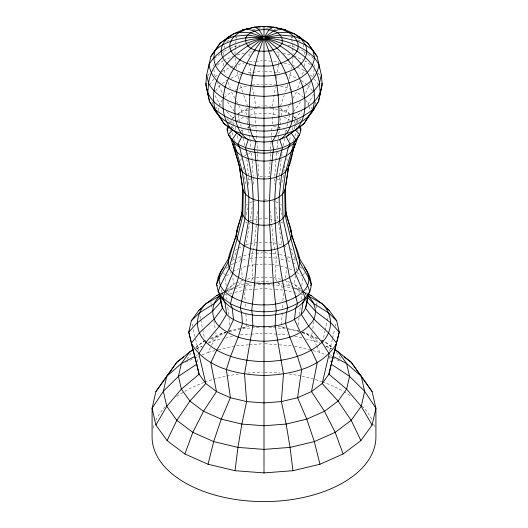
<?xml version="1.0" encoding="UTF-8"?>
<svg xmlns="http://www.w3.org/2000/svg" width="528" height="528" viewBox="0 0 528 528"><rect width="100%" height="100%" fill="white"/><g stroke="black" fill="none" stroke-linecap="round" stroke-linejoin="round"><path stroke-width="0.4" stroke-dasharray="2.64 1.98" d="M253.216 184.331L253.295 177.824M248.774 184.681L248.86 179.791L246.866 159.39M245.421 183.982L244.576 175.124M249.124 44.51L249.163 42.979M270.052 162.07L269.544 176.59L264.792 176.227M270.079 161.264L270.329 154.004M270.362 153.199L270.442 150.777M234.953 53.995L235.217 48.596M235.257 47.824L235.627 43.989M278.83 56.971L279.074 52.18L275.9 51.935M282.176 312.84L281.391 326.66L285.463 328.363M282.454 307.963L282.691 303.897M282.876 300.643L283.338 292.519M270.554 149.153L271.082 141.049M271.135 140.237L271.399 136.178M271.451 135.373L272.032 126.449M274.817 176.22L275.854 161.02M275.906 160.215L276.395 153.014M223.192 55.433L223.463 51.546L229.396 48.913M285.721 277.952L286.453 267.478L275.623 264.891L271.748 264.594M272.197 124.087L273.563 108.59L272.488 106.953M257.426 211.246L254.648 242.735L253.143 249.698M213.688 66.271L213.82 64.7M279.226 184.681L279.14 179.791L281.134 159.39M281.45 156.13L281.609 154.499L283.305 155.773M292.34 63.433L293.047 56.324M295.357 275.576L294.479 284.328L301.792 291.251M278.236 64.964L277.055 75.372M278.322 64.165L278.586 61.763L271.293 61.208M298.221 324.918L299.026 317.691M299.389 314.483L300.194 307.256M301.092 299.231L301.627 294.419L303.112 295.073M276.665 78.58L276.956 76.177M283.424 175.124L282.579 183.982M283.813 171.917L284.203 168.709M284.302 167.904L284.592 165.502M301.818 285.569L302.696 278.533M276.962 148.216L278.084 139.425M278.19 138.626L280.916 118.279M235.726 43.23L236.221 39.409M236.32 38.643L236.518 37.112L235.092 37.745M304.412 66.31L305.191 60.885L310.741 65.063M305.738 294.716L306.504 289.351M247.929 221.74L250.087 220.783L252.16 207.055M312.16 332.68L311.513 336.699L319.678 342.844M312.807 328.66L314.101 320.621M316.173 307.751L316.437 306.148M316.562 305.342L317.084 302.128M243.692 245.81L245.936 244.82L249.671 223.186M272.131 106.405L275.477 87.377M224.017 48.418L224.71 44.504M312.952 76.171L314.444 67.848M281.754 153.694L282.058 152.077M283.252 145.629L284.599 138.369M285.641 132.726L286.09 130.304L283.932 129.353M323.651 337.531L324.951 331.129M325.109 330.33L326.898 321.526M327.063 320.727L328.033 315.922M286.909 126.324L288.38 119.15L290.123 114.114M246.147 214.573L247.467 208.204M252.978 250.477L251.724 257.928L252.846 277.886L250.628 282.579M290.644 72.039L289.027 79.061M291.331 68.917L291.667 67.353M218.051 110.623L218.922 106.808M219.094 106.042L219.615 103.752L222.367 99.917M230.03 131.017L230.366 129.545M232.775 123.136L233.132 121.572M197.34 361.812L198.568 356.407M294.868 126.265L294.334 128.614L296.248 127.096M315.216 104.227L315.744 101.897M281.239 115.988L282.473 110.722L279.701 108.22L286.209 111.098L289.324 113.447M289.588 140.29L290.69 135.604M329.644 350.915L332.422 339.029M332.607 338.237L334.646 329.518M335.392 326.35L335.947 323.968M287.72 84.526L285.358 92.215M240.478 259.915L241.421 256.172L237.824 257.77M292.057 130.198L292.855 127.116M296.149 270.138L297.139 266.475M293.542 140.725L294.175 138.395M294.842 136.178L295.964 132.495M302.405 74.679L303.857 70.184L296.558 66.95M297.482 136.25L297.977 134.739M303.62 274.877L304.346 272.778M280.513 105.93L284.282 95.264M297.812 88.13L300.452 80.672M310.444 82.592L304.141 96.611M293.858 123.268L294.776 121.242M244.88 289.337L246.668 285.641L250.061 283.021M202.059 354.981L208.039 352.334L211.207 345.926M211.563 345.213L213.675 340.943L221.225 333.584L225.812 332.059M232.815 258.885L236.947 250.998M289.252 105.402L286.209 111.098L289.469 113.612M289.634 104.689L291.542 101.125M293.06 98.274L296.492 91.859L303.791 97.357M313.771 94.057L308.385 103.752L306.761 105.541M311.23 108.583L312.081 107.23M187.077 359.152L191.499 352.249M255.512 106.953L254.437 108.59L255.803 124.087M207.735 75.959L209.972 72.838M209.557 84.77L213.781 78.883M215.734 90.737L219.034 86.137L221.569 84.223M228.314 123.677L231.086 119.816M230.696 128.073L232.419 125.671M232.855 125.07L234.142 123.268L233.224 121.242M240.365 160.367L241.606 158.631M293.528 111.613L300.531 101.891M227.924 292.571L230.512 289.502L233.297 288.07M294.875 118.635L301.356 111.494M221.542 294.327L223.826 292.169M300.861 118.932L295.403 123.922L294.868 121.572M230.096 122.192L231.884 120.707M195.967 347.609L203.504 341.431L206.461 340.124M237.877 114.114L241.791 111.098L248.299 108.22L245.527 110.722L239.27 113.494M232.604 118.074L234.406 116.695M214.348 58.397L221.509 53.011M222.156 52.523L223.463 51.546M217.259 65.063L222.809 60.885L223.588 66.31M215.186 76.923L217.747 74.996M222.222 71.63L224.143 70.184L229.984 67.597M222.209 83.747L227.284 79.926M224.209 97.357L231.508 91.859L234.94 98.274M237.428 114.385L241.791 111.098L238.748 105.402M232.003 118.529L234.617 116.569M237.184 120.978L239.62 119.15L243.903 117.249M240.669 131.241L244.068 129.353M244.695 155.773L246.391 154.499L250.813 152.539M246.134 205.174L247.295 204.303M235.264 250.536L237.811 248.615M226.07 268.323L227.951 266.904M226.406 275.992L230.947 272.573M226.677 289.483L233.521 284.328L235.759 283.338M221.786 294.578L223.047 293.627M226.208 291.251L233.521 284.328L232.643 275.576M195.736 347.279L203.504 341.431L206.56 340.316M208.322 342.844L216.487 336.699L226.01 332.482M196.264 355.608L197.683 354.849M236.775 286.275L238.168 285.562L249.85 282.77M220.975 293.509L223.859 292.083M224.585 291.727L234.604 287.14M226.552 41.527L230.109 39.95M230.142 48.583L235.336 46.286L239.943 45.184M223.562 60.548L232.61 56.542M230.71 67.274L234.359 65.657M230.868 78.335L238.036 75.161L243.52 73.854M235.171 90.242L241.025 87.648L247.355 86.13M246.946 128.08L254.41 126.001M248.86 179.791L251.077 178.807M249.757 202.851L252.358 201.696M245.771 222.697L247.21 222.057M238.451 248.134L242.939 246.147M232.063 260.317L234.94 259.043M231.165 264.706L233.977 263.459M234.676 263.149L240.286 260.66M232.96 271.286L238.682 268.745M236.498 283.008L242.451 280.375L238.168 285.562L235.316 286.823M221.021 293.707L225.403 291.766M226.129 291.443L230.512 289.502L233.587 288.763M224.888 295.073L226.373 294.419L226.908 299.231M210.89 338.164L221.225 333.584L225.984 332.442M228.941 331.181L241.21 327.947M196.548 348.526L201.762 346.223M208.461 343.253L213.675 340.943L222.288 338.884M185.612 362.267L193.835 358.624M194.581 358.294L198.317 356.638M196.416 348.83L202.198 346.309M210.382 338.923L216.487 336.699L215.84 332.68M228.875 331.043L230.406 330.535M237.217 54.978L245.018 53.11M238.214 64.436L243.817 63.103M248.213 72.732L262.416 71.267M249.784 115.262L255.077 113.995L262.376 113.441M253.011 201.406L255.281 200.864M250.087 220.783L256.799 219.179L262.403 218.75M245.936 244.82L249.104 244.061M249.896 243.87L254.648 242.735L262.442 242.141M243.751 255.618L249.975 254.126M250.754 253.942L255.427 253.334M242.576 260.113L247.15 259.024M250.199 258.291L264 256.997L277.801 258.291M247.249 279.226L252.846 277.886L264 277.042M234.359 288.578L243.586 286.374M244.358 286.189L246.668 285.641L264 284.321L281.332 285.641L282.407 287.859M229.528 293.66L234.267 292.532M235.052 292.34L242.946 290.453M241.982 327.763L249.77 326.416M229.159 331.683L241.065 328.838M225.416 338.131L233.251 336.263M208.039 352.334L215.186 350.625M218.361 349.866L235.033 345.88M252.556 29.35L256.641 29.04M257.459 28.981L262.363 28.604M252.1 51.935L248.926 52.18L249.17 56.971M252.892 51.876L258.443 51.454M249.414 61.763L255.083 61.327M255.895 61.268L262.376 60.773M252.107 84.995L262.416 84.209M257.499 106.286L262.376 105.917M257.624 108.352L254.437 108.59L245.527 110.722L246.583 115.236M262.416 176.286L258.456 176.59L257.948 162.07M256.205 253.275L262.442 252.8M254.701 264.713L241.547 267.478L242.279 277.952M255.479 264.653L262.449 264.125M256.918 282.104L264 281.563L271.082 282.104M244.523 290.077L254.258 289.337M255.07 289.278L264 288.598M259.076 327.34L241.857 328.647L246.609 326.66L245.824 312.84M240.392 334.95L250.16 334.211M250.972 334.145L262.37 333.28M236.643 345.754L248.714 344.837M249.52 344.777L262.39 343.801M265.637 28.604L268.904 28.855M269.722 28.915L275.444 29.35M269.557 51.454L275.108 51.876M264 60.654L270.481 61.142M264.792 71.207L279.787 72.732M264.792 84.15L275.893 84.995M264.812 105.851L270.501 106.286M270.376 108.352L273.563 108.59L282.473 110.722L288.73 113.494M264 113.322L272.923 113.995L278.216 115.262M264.812 199.769L266.435 199.894M264.799 218.691L271.201 219.179L280.071 221.74M264.779 242.081L273.352 242.735L278.104 243.87M264.779 252.74L271.795 253.275M272.573 253.334L278.804 254.311M264 264.007L270.976 264.535M264.799 277.101L275.154 277.886L280.751 279.226M264.812 288.658L274.547 289.397M275.359 289.463L283.477 290.077L292.948 292.34M278.23 326.416L286.018 327.763M268.924 327.34L286.143 328.647M264.812 333.221L277.028 334.145M277.84 334.211L287.608 334.95M264.805 343.735L278.48 344.777M279.286 344.837L291.357 345.754M288.057 45.184L292.664 46.286L296.38 47.929M282.982 53.11L290.783 54.978M284.183 63.103L289.786 64.436M284.48 73.854L289.964 75.161L297.132 78.335M280.645 86.13L286.975 87.648L292.829 90.242M273.59 126.001L281.054 128.08M272.719 200.864L274.23 201.227M278.896 244.061L282.064 244.82L278.329 223.186M279.576 254.503L285.806 255.988M280.85 259.024L285.424 260.113M277.372 282.579L291.258 286.196M282.876 286.004L292.103 288.215M292.875 288.4L297.488 289.502L301.871 291.443M293.733 292.532L298.472 293.66M286.79 327.947L299.125 331.043M288.526 329.221L298.841 331.683M302.016 332.442L306.775 333.584L317.11 338.164M294.749 336.263L302.584 338.131M305.712 338.884L314.325 340.943L319.539 343.253M294.551 346.256L309.639 349.866M312.814 350.625L319.961 352.334L325.941 354.981M302.188 332.059L306.775 333.584L314.325 340.943L316.437 345.213M317.618 338.923L301.99 332.482M321.44 340.316L324.496 341.431L332.264 347.279M325.802 346.309L331.584 348.83M292.908 37.745L291.482 37.112L291.68 38.643M297.891 39.95L301.448 41.527M297.119 48.253L304.537 51.546L307.144 53.5M293.878 55.869L302.927 59.882M292.182 65.01L295.832 66.627M284.097 117.249L288.38 119.15L290.816 120.978M276.448 152.216L280.137 153.846M276.923 178.807L279.14 179.791M275.642 201.696L279.543 203.425M280.79 222.057L283.675 223.331M283.562 245.48L288.05 247.467M290.176 257.77L286.579 256.172L287.522 259.915M293.06 259.043L295.937 260.317L291.053 250.998M287.714 260.66L291.925 262.528M292.624 262.838L296.835 264.706M289.318 268.745L293.608 270.646M290.011 282.348L285.549 280.375L289.832 285.562L291.225 286.275M290.756 282.678L294.479 284.328L301.323 289.483M291.971 286.513L301.976 291.014M302.597 291.766L306.979 293.707M321.539 340.124L324.496 341.431L332.033 347.609M297.594 330.535L299.059 331.181M326.238 346.223L331.452 348.526M329.683 356.638L331.921 357.634M332.673 357.964L340.897 361.607M302.696 291.37L307.025 293.509M294.703 288.07L297.488 289.502L300.076 292.571M330.317 354.849L331.736 355.608M307.791 53.988L313.652 58.397M303.857 70.184L305.778 71.63M310.253 74.996L312.814 76.923M301.349 80.401L307.065 84.704M307.699 85.18L308.966 86.137L312.266 90.737M293.383 116.569L295.997 118.529M286.09 130.304L287.331 131.241M280.705 204.303L281.866 205.174M290.189 248.615L292.736 250.536M300.049 266.904L301.93 268.323M297.053 272.573L301.594 275.992M304.953 293.627L306.214 294.578M293.594 116.695L295.396 118.074M277.939 283.021L281.332 285.641M231.752 127.096L233.666 128.614L233.132 126.265M296.116 120.707L297.904 122.192M227.139 118.932L231.383 122.813M304.174 292.169L306.458 294.327M221.239 105.541L219.615 103.752L215.002 95.443M226.644 111.494L233.125 118.635M227.469 101.891L234.472 111.613M318.028 72.838L320.265 75.959M314.219 78.883L317.975 84.117M305.633 99.917L308.385 103.752L308.906 106.042M296.914 119.816L298.762 122.39M294.716 124.469L296.439 126.872M286.394 158.631L287.635 160.367M336.501 352.249L340.923 359.152M215.919 107.23L216.77 108.583M236.458 101.125L238.366 104.689M316.793 345.926L319.961 352.334M276.738 281.239L275.154 277.886L276.276 257.928L275.022 250.477M223.859 96.611L217.556 82.592M242.642 92.215L240.28 84.526M243.718 95.264L247.487 105.93M228.076 82.163L230.188 88.13M238.372 115.553L241.091 126.324M223.654 272.778L224.38 274.877M230.023 134.739L230.518 136.25M224.143 70.184L225.595 74.679M232.036 132.495L233.158 136.178M234.036 139.168L234.458 140.725M230.861 266.475L231.851 270.138M235.145 127.116L235.943 130.198M238.973 79.061L237.356 72.039M237.31 135.604L238.412 140.29M192.053 323.968L192.608 326.35M193.354 329.518L195.393 338.237M195.578 339.029L198.356 350.915M309.078 106.808L309.949 110.623M297.634 129.545L297.97 131.017M329.432 356.407L330.66 361.812M212.256 101.897L212.784 104.227M235.99 65.795L236.669 68.917M274.857 249.698L273.352 242.735L270.574 211.246M280.533 208.204L281.853 214.573M199.967 315.922L200.614 319.123M200.779 319.922L202.561 328.726M202.726 329.525L204.349 337.531M241.91 130.304L242.359 132.726M243.401 138.369L244.748 145.629M245.942 152.077L246.246 153.694M213.827 69.359L215.048 76.171M303.29 44.504L303.983 48.418M252.523 87.377L255.869 106.405M210.791 301.323L211.174 303.732M211.306 304.537L211.827 307.751M213.899 320.621L215.193 328.66M275.84 207.055L277.913 220.783M246.873 116.747L249.81 138.626M221.496 289.351L222.262 294.716M291.779 39.409L292.274 43.23M292.373 43.989L292.743 47.824M249.916 139.425L251.038 148.216M225.304 278.533L226.182 285.569M243.606 167.105L244.187 171.917M250.945 75.372L249.586 63.36M251.044 76.177L251.335 78.58M227.806 307.256L228.611 314.483M228.974 317.691L229.779 324.918M235.112 57.908L235.66 63.433M314.18 64.7L314.312 66.271M304.537 51.546L304.808 55.433M251.605 153.014L252.094 160.215M252.146 161.02L253.183 176.22M255.915 125.638L256.549 135.373M256.601 136.178L256.865 140.237M256.918 141.049L257.446 149.153M244.662 292.519L245.124 300.643M245.309 303.897L245.546 307.963M292.783 48.596L293.047 53.995M257.558 150.777L257.638 153.199M257.671 154.004L257.921 161.264M274.718 178.636L274.784 184.331M153.133 428.149A111.916 64.614 0 0 1 154.308 424.162M155.892 420.262A111.916 64.614 0 0 1 165.884 405.893M176.893 396.409A111.916 64.614 0 0 1 184.107 391.736M184.859 391.294A111.916 64.614 0 0 1 204.026 382.43M204.824 382.14A111.916 64.614 0 0 1 226.017 376.2M226.829 376.035A111.916 64.614 0 0 1 238.953 374.009M247.771 373.052A111.916 64.614 0 0 1 262.39 372.372M264.805 372.372A111.916 64.614 0 0 1 280.229 373.052M289.047 374.009A111.916 64.614 0 0 1 301.171 376.035M301.983 376.2A111.916 64.614 0 0 1 321.572 381.572M322.377 381.856A111.916 64.614 0 0 1 343.141 391.294M343.893 391.736A111.916 64.614 0 0 1 351.107 396.409M362.116 405.893A111.916 64.614 0 0 1 372.108 420.262M373.692 424.162A111.916 64.614 0 0 1 374.867 428.149"/><path stroke-width="0.79" d="M307.751 293.865L311.362 295.647L322.001 303.653L329.168 310.319L336.686 320.8L339.253 332.046L328.898 374.167L322.186 383.526L311.513 391.558L297.594 397.723L281.391 401.597L264 402.917L246.609 401.597L230.406 397.723L216.487 391.558L205.814 383.526L198.832 353.767L205.999 342.322L219.259 326.304L226.677 314.365L225.106 302.9L222.928 298.063L218.189 291.463L216.572 284.374L218.836 278.758L227.872 262.885L236.181 234.689L242.022 212.395L242.583 188.529L239.098 164.663L243.316 191.73L242.768 215.681L237.125 238.847L229.099 268.283L220.374 285.503L218.189 291.463C228.485 317.321 263.426 319.024 286.453 312.391C296.762 309.005 306.174 302.009 309.811 291.463C314.708 279.022 304.55 267.604 298.901 257.486L297.997 256.225M208.474 67.98L208.619 66.383M206.666 74.95L205.748 84.665L209.557 101.62L213.847 108.88L224.209 123.882L241.791 136.739L248.299 139.623L255.869 141.431L264 142.052L272.131 141.431L279.701 139.623L286.209 136.739L303.791 123.882L314.153 108.88L318.443 101.62L322.252 84.665L321.334 74.95L317.097 56.384L307.758 43.072L299.732 37.026L294.367 33.818L285.47 29.878L272.864 27.073L264 26.4L255.136 27.073L242.53 29.878L233.633 33.818L228.268 37.026L220.242 43.072L210.903 56.384L206.666 74.95L208.619 83.516L207.735 93.364L209.557 101.62L215.186 109.468L224.209 123.882L236.141 132.508M334.851 349.226L351.166 362.215L372.108 391.565L375.916 408.289L372.108 425.014L360.928 440.596L343.141 453.981L319.961 464.251L292.967 470.705L264 472.91L235.033 470.705L237.95 447.401L241.857 424.07L246.609 401.597L244.523 374.009L252.846 325.954L252.377 314.978L251.724 310.82L254.648 283.034L258.311 224.651L258.456 200.475L257.558 178.55L255.077 152.447L254.437 149.8L255.869 141.431C245.777 128.575 249.638 110.398 249.77 95.251C251.896 76.072 256.45 57.116 263.465 39.138C272.098 37.554 257.36 34.987 263.465 39.138M242.583 188.529C246.919 205.352 281.081 205.352 285.417 188.529L288.902 164.663L284.684 191.73L285.232 215.681L290.875 238.847L298.901 268.283L307.626 285.503L309.811 291.463L305.072 298.063L302.894 302.9L301.323 314.365L308.741 326.304L322.001 342.322L329.168 353.767L322.186 383.526L338.092 401.056L351.166 420.328L360.928 440.596M219.694 293.931C220.136 304.207 223.654 314.688 233.521 319.519C242.893 324.535 253.447 326.568 264 326.806C277.266 326.469 291.218 323.499 301.323 314.365C306.926 308.986 307.184 301.125 308.306 293.931M206.111 83.081C206.488 110.108 242.55 117.77 264 118.292C285.45 117.77 321.512 110.108 321.889 83.081M193.149 349.226L176.834 362.215L155.892 391.565L152.084 408.289L152.084 436.986A111.916 64.614 0 0 0 264 501.6A111.916 64.614 0 0 0 375.916 436.986L375.916 408.289L364.65 391.268L349.549 376.358L331.188 364.129L328.898 374.167L346.639 389.143L361.225 406.309L372.108 425.014M227.773 126.04C225.443 132.535 230.597 138.277 234.142 143.174C242.227 150.487 253.387 152.863 264 153.127C274.613 152.863 285.773 150.487 293.858 143.174C297.403 138.277 302.557 132.535 300.227 126.04M220.249 293.865L216.638 295.647L205.999 303.653L198.832 310.319L191.314 320.8L188.747 332.046L191.314 343.292L199.102 374.167L205.814 383.526L189.908 401.056L176.834 420.328L167.072 440.596L184.859 453.981L208.039 464.251L235.033 470.705M230.003 256.225L220.374 272.006L218.189 277.286L216.572 284.374L217.206 285.767M242.141 211.49C241.501 221.496 231.304 233.772 239.91 242.722C246.431 248.622 255.44 250.536 264 250.754C272.56 250.536 281.569 248.622 288.09 242.722C296.696 233.772 286.499 221.496 285.859 211.49M295.06 143.84C291.073 154.123 292.208 168.61 281.609 174.827C274.276 178.748 265.709 179.626 257.558 178.55C250.82 177.302 243.474 174.715 239.95 168.386C236.966 157.826 233.62 147.365 230.366 136.904M297.634 136.904C295.951 144.283 293.291 152.117 286.09 155.813C279.299 159.449 271.649 160.928 264 161.099C252.285 160.73 235.587 157.337 232.94 143.84M285.417 188.529L285.978 212.395C282.097 229.561 245.903 229.561 242.022 212.395M308.385 117.487L308.735 115.962M321.334 74.95L319.381 83.516L320.265 93.364L318.443 101.62L312.814 109.468L303.791 123.882L291.859 132.508M307.718 295.152L305.633 308.359L313.903 319.11L328.693 332.996L336.686 343.292C322.126 368.102 290.677 374.636 264 375.494C237.323 374.636 205.874 368.102 191.314 343.292L199.307 332.996L214.097 319.11L222.367 308.359L220.282 295.152M208.039 464.251L213.675 441.593L221.225 419.133L230.406 397.723L226.373 369.673L230.512 356.479L238.168 337.22L242.451 323.473L241.547 312.391L240.286 308.088C250.595 255.763 260.627 200.026 245.527 147.668L237.877 144.276L232.003 139.861L228.314 134.713L232.597 129.835M331.386 363.343L336.303 343.781M336.699 342.217L339.253 332.046L330.977 322.991L315.658 311.395L307.098 301.924M289.126 163.891L295.013 143.834M237.125 230.531C235.97 244.167 220.975 260.865 232.709 273.313C241.184 280.975 252.879 283.463 264 283.741C275.121 283.463 286.816 280.975 295.291 273.313C307.025 260.865 292.03 244.167 290.875 230.531M184.859 453.981L192.826 432.359L203.504 411.286L216.487 391.558L210.791 362.769L216.638 350.328L227.469 332.482L233.521 319.519L232.241 308.266L230.465 303.739L222.928 298.063L224.888 291.793L232.709 273.313L244.966 218.744L245.454 194.713L242.438 171.851L234.142 143.174L232.003 139.861L236.801 132.983L241.791 136.739L237.877 144.276L239.62 147.299L246.391 174.827L248.86 197.274L248.457 221.371L238.451 277.636L232.063 297.191L230.465 303.739C253.585 315.361 284.632 315.077 305.072 298.063L303.112 291.793L295.291 273.313L283.034 218.744L282.546 194.713L285.562 171.851L293.858 143.174L299.686 134.713L295.403 129.835M310.794 285.767L311.428 284.374L309.164 278.758L300.128 262.885L291.819 234.689L285.978 212.395M319.625 94.519L320.364 93.192M155.892 425.014L166.775 406.309L181.361 389.143L199.102 374.167L196.812 364.129L178.451 376.358L163.35 391.268L152.084 408.289L155.892 425.014L167.072 440.596M227.482 38.313L228.268 37.026L231.257 35.699M300.122 130.535L300.947 129.195L298.729 127.083M264.535 36.835L268.864 29.971L272.864 27.073L285.47 29.878M210.903 56.384L220.242 43.072L226.809 38.953L233.633 33.818L239.791 32.188L246.88 29.047L255.136 27.073L259.136 29.971L263.465 36.835M314.153 108.88C304.108 126.007 282.407 130.515 264 131.102C245.593 130.515 223.892 126.007 213.847 108.88M223.535 267.604C205.966 291.74 245.48 306.187 264 304.828C282.52 306.187 322.034 291.74 304.465 267.604M218.189 277.286L219.615 275.306M155.892 391.565L176.834 362.215L183.869 356.915M262.964 39.019C248.127 57.328 236.471 79.675 235.336 103.613C233.673 116.609 236.207 132.323 248.299 139.623L245.527 147.668C262.225 152.552 282.302 151.602 295.997 139.861L291.199 132.983L286.209 136.739L290.123 144.276L288.38 147.299L281.609 174.827L279.14 197.274L279.543 221.371L289.549 277.636L295.937 297.191L297.535 303.739L295.759 308.266L294.479 319.519L300.531 332.482L311.362 350.328L317.209 362.769L311.513 391.558L324.496 411.286L335.174 432.359L343.141 453.981M220.902 301.924L212.342 311.395L197.023 322.991L188.747 332.046L191.301 342.217M220.717 297.119L214.097 303.673L199.307 312.979L191.314 320.8M229.271 127.083L227.053 129.195L227.878 130.535M220.4 295.403C210.87 303.164 210.012 317.942 219.259 326.304C231.376 337.26 248.101 340.817 264 341.22C282.315 340.633 303.904 336.145 313.903 319.11C317.605 310.675 314.127 301.343 307.6 295.403M262.541 38.828C245.876 50.787 231.449 67.254 225.133 87.041C221.806 101.508 221.311 117.434 231.508 129.38C251.486 139.669 276.514 139.669 296.492 129.38C306.689 117.434 306.194 101.508 302.867 87.041C296.551 67.254 282.124 50.787 265.459 38.828M198.832 310.319L200.719 308.9M220.526 295.528L205.999 303.653C194.654 314.695 194.654 331.28 205.999 342.322C221.707 356.519 243.388 361.139 264 361.654C284.612 361.139 306.293 356.519 322.001 342.322C333.346 331.28 333.346 314.695 322.001 303.653L307.474 295.528M265.036 36.953L273.392 31.053L281.12 29.047L288.209 32.188L294.367 33.818L301.191 38.953L307.758 43.072L317.097 56.384M194.845 356.367L181.361 363.574L166.775 376.226L163.35 391.268L166.775 406.309L176.834 420.328L192.826 432.359L213.675 441.593L237.95 447.401L264 449.381L290.05 447.401L314.325 441.593L335.174 432.359L351.166 420.328L361.225 406.309L364.65 391.268L361.225 376.226L346.639 363.574L333.155 356.367M262.211 38.577C234.524 50.167 206.435 76.619 215.186 109.468C241.606 131.307 286.394 131.307 312.814 109.468C321.565 76.619 293.476 50.167 265.789 38.577M216.638 295.647L219.562 294.353M193.525 350.09L189.908 351.661L181.361 363.574L178.451 376.358L181.361 389.143L189.908 401.056L203.504 411.286L221.225 419.133L241.857 424.07L264 425.753L286.143 424.07L306.775 419.133L324.496 411.286L338.092 401.056L346.639 389.143L349.549 376.358L346.639 363.574L338.092 351.661L334.475 350.09M265.459 37.138L277.279 32.776L288.209 32.188C314.497 49.025 282.744 67.947 264 65.934C245.256 67.947 213.503 49.025 239.791 32.188L250.721 32.776L262.541 37.138M262.007 38.293C239.573 44.273 211.273 57.301 208.619 83.516C219.714 102.419 243.679 107.402 264 108.049C284.321 107.402 308.286 102.419 319.381 83.516C316.727 57.301 288.427 44.273 265.993 38.293M242.53 29.878L246.88 29.047L254.608 31.053L262.964 36.953M265.789 37.389L280.262 35.02L293.654 36.287L301.191 38.953L305.481 44.933L312.807 50.107L314.53 57.658L318.971 64.601C315.513 89.423 284.777 95.588 264 96.334C243.223 95.588 212.487 89.423 209.029 64.601C219.457 46.306 242.299 39.963 261.934 37.983M252.886 27.403L254.476 27.284M256.06 27.159L260.825 26.803M262.409 26.677L265.591 26.677M265.993 37.673L282.143 37.633L297.073 41.052L305.481 44.933C309.804 54.589 302.656 64.304 294.367 68.884C281.721 75.636 266.95 77.154 252.886 75.299C236.075 74.177 209.51 56.938 226.809 38.953L234.346 36.287L247.738 35.02L262.211 37.389M262.007 37.673C245.645 36.498 228.076 39.237 215.193 50.107C206.6 77.002 244.352 86.896 264 86.83C283.1 86.143 311.355 80.474 314.53 57.658C301.58 45.157 283.701 39.395 266.066 37.983M267.175 26.803L271.94 27.159M273.524 27.284L275.114 27.403M296.743 35.699L299.732 37.026L300.518 38.313M308.438 294.353L311.362 295.647M327.281 308.9L329.168 310.319M344.131 356.915L351.166 362.215L372.108 391.565M336.686 320.8L328.693 312.979L313.903 303.673L307.283 297.119M265.036 39.019C279.873 57.328 291.529 79.675 292.664 103.613C294.327 116.609 291.793 132.323 279.701 139.623L282.473 147.668C267.373 200.026 277.405 255.763 287.714 308.088L286.453 312.391L285.549 323.473L289.832 337.22L297.488 356.479L301.627 369.673L297.594 397.723L306.775 419.133L314.325 441.593L319.961 464.251M308.385 275.306L309.811 277.286M207.636 93.192L208.375 94.519M264.535 39.138C272.785 60.766 278.236 83.708 278.837 106.92C279.008 118.49 280.025 132.007 272.131 141.431L273.563 149.8L272.923 152.447L270.442 178.55L269.544 200.475L269.689 224.651L273.352 283.034L276.276 310.82L275.623 314.978L275.154 325.954L283.477 374.009L281.391 401.597L286.143 424.07L290.05 447.401L292.967 470.705M232.987 143.834L238.874 163.891M191.697 343.781L196.614 363.343M219.265 115.962L219.615 117.487M319.381 66.383L319.526 67.98M264 26.4L264 36.788M264 39.178L264 472.91M245.857 37.633C242.854 54.496 276.052 54.978 282.143 43.25C285.146 26.393 251.948 25.912 245.857 37.633"/></g></svg>
